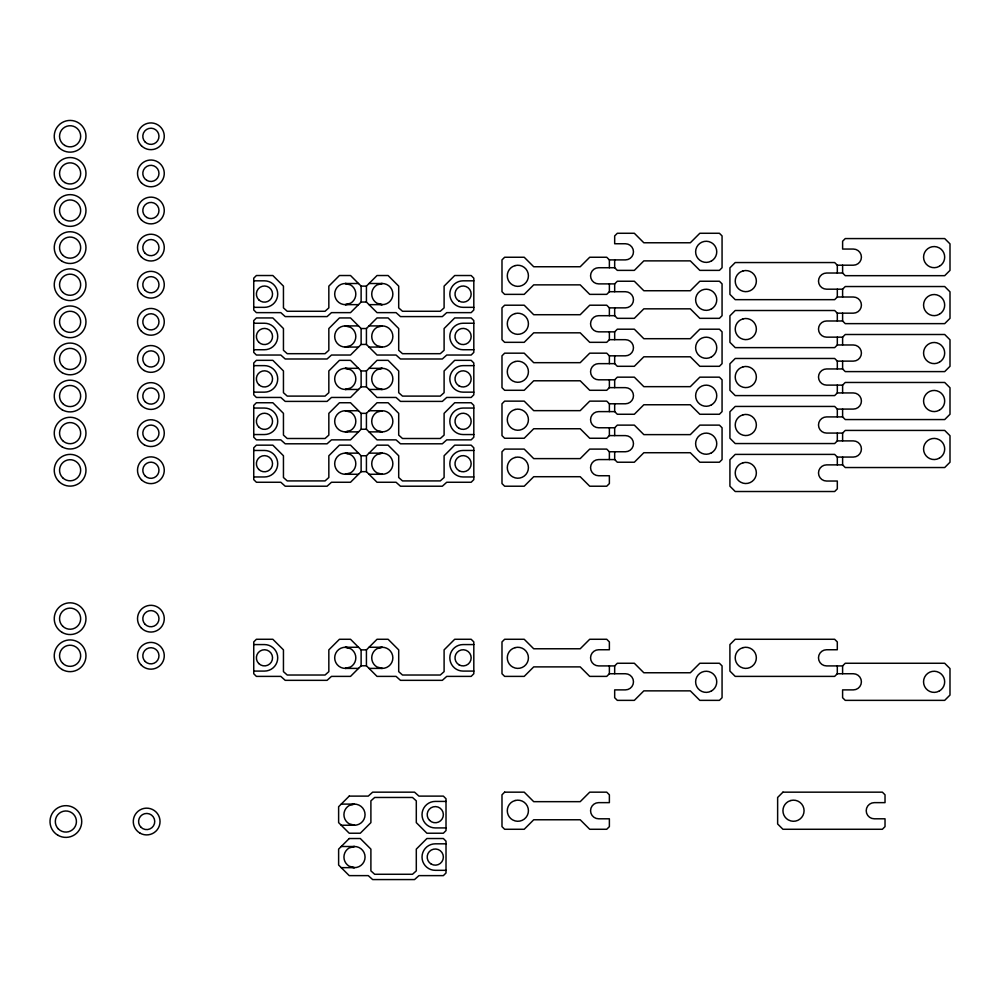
<?xml version="1.0" encoding="UTF-8"?>
<svg xmlns="http://www.w3.org/2000/svg" width="1000" height="1000" viewBox="0 0 1000 1000"><rect width="100%" height="100%" fill="white"/><g stroke="black" fill="none" stroke-linecap="round" stroke-linejoin="round"><path stroke-width="1.5" d="M366.425 286.125L377.025 275.525L388.1 275.525L398.7 286.125L398.7 307.887L402.5 311.275L440.3 311.275L444.1 307.887L444.1 286.125L454.7 275.525L471.163 275.525L473.812 278.175L473.812 309.988L471.163 312.638L446.737 312.638L442.337 316.588L400.462 316.588L396.062 312.638L377.025 312.638L366.425 302.038L366.425 286.125L361.125 286.125L350.525 275.525L339.438 275.525L328.837 286.125L328.837 307.887L325.05 311.275L287.238 311.275L283.45 307.887L283.45 286.125L272.85 275.525L256.388 275.525L253.738 278.175L253.738 309.988L256.388 312.638L280.812 312.638L285.212 316.588L327.075 316.588L331.488 312.638L350.525 312.638L361.125 302.038L361.125 286.125M366.425 328.537L377.025 317.938L388.1 317.938L398.7 328.537L398.7 350.288L402.5 353.688L440.3 353.688L444.1 350.288L444.1 328.537L454.7 317.938L471.163 317.938L473.812 320.588L473.812 352.388L471.163 355.037L446.737 355.037L442.337 358.988L400.462 358.988L396.062 355.037L377.025 355.037L366.425 344.438L366.425 328.537L361.125 328.537L350.525 317.938L339.438 317.938L328.837 328.537L328.837 350.288L325.05 353.688L287.238 353.688L283.45 350.288L283.45 328.537L272.85 317.938L256.388 317.938L253.738 320.588L253.738 352.388L256.388 355.037L280.812 355.037L285.212 358.988L327.075 358.988L331.488 355.037L350.525 355.037L361.125 344.438L361.125 328.537M366.425 370.95L377.025 360.337L388.1 360.337L398.7 370.95L398.7 392.7L402.5 396.1L440.3 396.1L444.1 392.7L444.1 370.95L454.7 360.337L471.163 360.337L473.812 362.987L473.812 394.8L471.163 397.45L446.737 397.45L442.337 401.4L400.462 401.4L396.062 397.45L377.025 397.45L366.425 386.85L366.425 370.95L361.125 370.95L350.525 360.337L339.438 360.337L328.837 370.95L328.837 392.7L325.05 396.1L287.238 396.1L283.45 392.7L283.45 370.95L272.85 360.337L256.388 360.337L253.738 362.987L253.738 394.8L256.388 397.45L280.812 397.45L285.212 401.4L327.075 401.4L331.488 397.45L350.525 397.45L361.125 386.85L361.125 370.95M366.425 413.35L377.025 402.75L388.1 402.75L398.7 413.35L398.7 435.1L402.5 438.5L440.3 438.5L444.1 435.1L444.1 413.35L454.7 402.75L471.163 402.75L473.812 405.4L473.812 437.212L471.163 439.862L446.737 439.862L442.337 443.8L400.462 443.8L396.062 439.862L377.025 439.862L366.425 429.25L366.425 413.35L361.125 413.35L350.525 402.75L339.438 402.75L328.837 413.35L328.837 435.1L325.05 438.5L287.238 438.5L283.45 435.1L283.45 413.35L272.85 402.75L256.388 402.75L253.738 405.4L253.738 437.212L256.388 439.862L280.812 439.862L285.212 443.8L327.075 443.8L331.488 439.862L350.525 439.862L361.125 429.25L361.125 413.35M366.425 455.763L377.025 445.163L388.1 445.163L398.7 455.763L398.7 477.512L402.5 480.913L440.3 480.913L444.1 477.512L444.1 455.763L454.7 445.163L471.163 445.163L473.812 447.812L473.812 479.613L471.163 482.262L446.737 482.262L442.337 486.213L400.462 486.213L396.062 482.262L377.025 482.262L366.425 471.662L366.425 455.763L361.125 455.763L350.525 445.163L339.438 445.163L328.837 455.763L328.837 477.512L325.05 480.913L287.238 480.913L283.45 477.512L283.45 455.763L272.85 445.163L256.388 445.163L253.738 447.812L253.738 479.613L256.388 482.262L280.812 482.262L285.212 486.213L327.075 486.213L331.488 482.262L350.525 482.262L361.125 471.662L361.125 455.763M614.675 283.888L617.325 281.238L634.338 281.238L643.838 290.738L690.325 290.738L699.825 281.238L719.412 281.238L722.062 283.888L722.062 315.688L719.412 318.337L699.825 318.337L690.325 308.837L643.838 308.837L634.338 318.337L617.325 318.337L614.675 315.688L598.638 315.688A8.075 8.075 0 0 0 590.562 323.775A8.075 8.075 0 0 0 598.638 331.85L614.675 331.85L617.325 329.2L634.338 329.2L643.838 338.7L690.325 338.7L699.825 329.2L719.412 329.2L722.062 331.85L722.062 363.65L719.412 366.3L699.825 366.3L690.325 356.8L643.838 356.8L634.338 366.3L617.325 366.3L614.675 363.65L598.638 363.65A8.075 8.075 0 0 0 590.562 371.737A8.075 8.075 0 0 0 598.638 379.812L614.675 379.812L617.325 377.163L634.338 377.163L643.838 386.662L690.325 386.662L699.825 377.163L719.412 377.163L722.062 379.812L722.062 411.613L719.412 414.263L699.825 414.263L690.325 404.762L643.838 404.762L634.338 414.263L617.325 414.263L614.675 411.613L598.638 411.613A8.075 8.075 0 0 0 590.562 419.7A8.075 8.075 0 0 0 598.638 427.775L614.675 427.775L617.325 425.125L634.338 425.125L643.838 434.625L690.325 434.625L699.825 425.125L719.412 425.125L722.062 427.775L722.062 459.575L719.412 462.225L699.825 462.225L690.325 452.725L643.838 452.725L634.338 462.225L617.325 462.225L614.675 459.575L598.638 459.575A8.075 8.075 0 0 0 590.562 467.663A8.075 8.075 0 0 0 598.638 475.737L609.375 475.737L609.375 483.562L606.725 486.213L589.712 486.213L580.212 476.712L533.713 476.712L524.212 486.213L504.637 486.213L501.987 483.562L501.987 451.75L504.637 449.1L524.212 449.1L533.713 458.612L580.212 458.612L589.712 449.1L606.725 449.1L609.375 451.75L625.4 451.75A8.075 8.075 0 0 0 633.475 443.675A8.075 8.075 0 0 0 625.4 435.6L609.375 435.6L606.725 438.25L589.712 438.25L580.212 428.75L533.713 428.75L524.212 438.25L504.637 438.25L501.987 435.6L501.987 403.787L504.637 401.138L524.212 401.138L533.713 410.65L580.212 410.65L589.712 401.138L606.725 401.138L609.375 403.787L625.4 403.787A8.075 8.075 0 0 0 633.475 395.712A8.075 8.075 0 0 0 625.4 387.638L609.375 387.638L606.725 390.288L589.712 390.288L580.212 380.788L533.713 380.788L524.212 390.288L504.637 390.288L501.987 387.638L501.987 355.825L504.637 353.175L524.212 353.175L533.713 362.675L580.212 362.675L589.712 353.175L606.725 353.175L609.375 355.825L625.4 355.825A8.075 8.075 0 0 0 633.475 347.75A8.075 8.075 0 0 0 625.4 339.675L609.375 339.675L606.725 342.325L589.712 342.325L580.212 332.825L533.713 332.825L524.212 342.325L504.637 342.325L501.987 339.675L501.987 307.863L504.637 305.212L524.212 305.212L533.713 314.713L580.212 314.713L589.712 305.212L606.725 305.212L609.375 307.863L625.4 307.863A8.075 8.075 0 0 0 633.475 299.788A8.075 8.075 0 0 0 625.4 291.712L609.375 291.712L606.725 294.363L589.712 294.363L580.212 284.862L533.713 284.862L524.212 294.363L504.637 294.363L501.987 291.712L501.987 259.9L504.637 257.25L524.212 257.25L533.713 266.75L580.212 266.75L589.712 257.25L606.725 257.25L609.375 259.9L625.4 259.9A8.075 8.075 0 0 0 633.475 251.825A8.075 8.075 0 0 0 625.4 243.75L614.675 243.75L614.675 235.925L617.325 233.275L634.338 233.275L643.838 242.775L690.325 242.775L699.825 233.275L719.412 233.275L722.062 235.925L722.062 267.725L719.412 270.375L699.825 270.375L690.325 260.875L643.838 260.875L634.338 270.375L617.325 270.375L614.675 267.725L598.638 267.725A8.075 8.075 0 0 0 590.562 275.812A8.075 8.075 0 0 0 598.638 283.888L614.675 283.888L614.675 291.712M366.425 649.875L377.025 639.275L388.1 639.275L398.7 649.875L398.7 671.637L402.5 675.025L440.3 675.025L444.1 671.637L444.1 649.875L454.7 639.275L471.163 639.275L473.812 641.925L473.812 673.737L471.163 676.388L446.737 676.388L442.337 680.337L400.462 680.337L396.062 676.388L377.025 676.388L366.425 665.788L366.425 649.875L361.125 649.875L350.525 639.275L339.438 639.275L328.837 649.875L328.837 671.637L325.05 675.025L287.238 675.025L283.45 671.637L283.45 649.875L272.85 639.275L256.388 639.275L253.738 641.925L253.738 673.737L256.388 676.388L280.812 676.388L285.212 680.337L327.075 680.337L331.488 676.388L350.525 676.388L361.125 665.788L361.125 649.875M842.613 289.188L845.263 286.537L944.7 286.537L950 291.837L950 318.337L944.7 323.638L845.263 323.638L842.613 320.988L826.587 320.988A8.075 8.075 0 0 0 818.5 329.075A8.075 8.075 0 0 0 826.587 337.15L842.613 337.15L845.263 334.5L944.7 334.5L950 339.8L950 366.3L944.7 371.6L845.263 371.6L842.613 368.95L826.587 368.95A8.075 8.075 0 0 0 818.5 377.038A8.075 8.075 0 0 0 826.587 385.112L842.613 385.112L845.263 382.463L944.7 382.463L950 387.762L950 414.263L944.7 419.562L845.263 419.562L842.613 416.912L826.587 416.912A8.075 8.075 0 0 0 818.5 425A8.075 8.075 0 0 0 826.587 433.075L842.613 433.075L845.263 430.425L944.7 430.425L950 435.725L950 462.225L944.7 467.537L845.263 467.537L842.613 464.875L826.587 464.875A8.075 8.075 0 0 0 818.5 472.962A8.075 8.075 0 0 0 826.587 481.037L837.312 481.037L837.312 488.862L834.663 491.512L735.225 491.512L729.925 486.213L729.925 459.712L735.225 454.4L834.663 454.4L837.312 457.062L853.337 457.062A8.075 8.075 0 0 0 861.425 448.975A8.075 8.075 0 0 0 853.337 440.9L837.312 440.9L834.663 443.55L735.225 443.55L729.925 438.25L729.925 411.75L735.225 406.438L834.663 406.438L837.312 409.087L853.337 409.087A8.075 8.075 0 0 0 861.425 401.012A8.075 8.075 0 0 0 853.337 392.938L837.312 392.938L834.663 395.588L735.225 395.588L729.925 390.288L729.925 363.775L735.225 358.475L834.663 358.475L837.312 361.125L853.337 361.125A8.075 8.075 0 0 0 861.425 353.05A8.075 8.075 0 0 0 853.337 344.975L837.312 344.975L834.663 347.625L735.225 347.625L729.925 342.325L729.925 315.812L735.225 310.512L834.663 310.512L837.312 313.163L853.337 313.163A8.075 8.075 0 0 0 861.425 305.087A8.075 8.075 0 0 0 853.337 297.013L837.312 297.013L834.663 299.662L735.225 299.662L729.925 294.363L729.925 267.85L735.225 262.55L834.663 262.55L837.312 265.2L853.337 265.2A8.075 8.075 0 0 0 861.425 257.125A8.075 8.075 0 0 0 853.337 249.05L842.613 249.05L842.613 241.225L845.263 238.575L944.7 238.575L950 243.875L950 270.375L944.7 275.675L845.263 275.675L842.613 273.025L826.587 273.025A8.075 8.075 0 0 0 818.5 281.112A8.075 8.075 0 0 0 826.587 289.188L842.613 289.188L842.613 297.013M614.675 665.913L617.325 663.263L634.338 663.263L643.838 672.763L690.325 672.763L699.825 663.263L719.412 663.263L722.062 665.913L722.062 697.712L719.412 700.362L699.825 700.362L690.325 690.863L643.838 690.863L634.338 700.362L617.325 700.362L614.675 697.712L614.675 689.887L625.4 689.887A8.075 8.075 0 0 0 633.475 681.812A8.075 8.075 0 0 0 625.4 673.737L609.375 673.737L606.725 676.388L589.712 676.388L580.212 666.888L533.713 666.888L524.212 676.388L504.637 676.388L501.987 673.737L501.987 641.925L504.637 639.275L524.212 639.275L533.713 648.775L580.212 648.775L589.712 639.275L606.725 639.275L609.375 641.925L609.375 649.75L598.638 649.75A8.075 8.075 0 0 0 590.562 657.825A8.075 8.075 0 0 0 598.638 665.913L614.675 665.913L614.675 673.737M842.6 665.913L845.25 663.263L944.675 663.263L949.987 668.562L949.987 695.062L944.675 700.362L845.25 700.362L842.6 697.712L842.6 689.887L853.325 689.887A8.075 8.075 0 0 0 861.4 681.812A8.075 8.075 0 0 0 853.325 673.737L837.3 673.737L834.638 676.388L735.212 676.388L729.912 671.087L729.912 644.575L735.212 639.275L834.638 639.275L837.3 641.925L837.3 649.75L826.562 649.75A8.075 8.075 0 0 0 818.487 657.825A8.075 8.075 0 0 0 826.562 665.913L842.6 665.913L842.6 673.737M369.038 283.512L382.3 283.512L377.013 284.925A10.575 10.575 0 0 0 377.013 303.238L382.3 304.65L369.038 304.65M358.5 304.65L345.25 304.65L350.538 303.238A10.575 10.575 0 0 0 350.538 284.925L345.25 283.512L358.5 283.512M369.038 325.913L382.3 325.913L377.013 327.337A10.575 10.575 0 0 0 377.013 345.637L382.3 347.062L369.038 347.062M358.5 347.062L345.25 347.062L350.538 345.637A10.575 10.575 0 0 0 350.538 327.337L345.25 325.913L358.5 325.913M369.038 368.325L382.3 368.325L377.013 369.738A10.575 10.575 0 0 0 377.013 388.05L382.3 389.462L369.038 389.462M358.5 389.462L345.25 389.462L350.538 388.05A10.575 10.575 0 0 0 350.538 369.738L345.25 368.325L358.5 368.325M369.038 410.737L382.3 410.737L377.013 412.15A10.575 10.575 0 0 0 377.013 430.462L382.3 431.875L369.038 431.875M358.5 431.875L345.25 431.875L350.538 430.462A10.575 10.575 0 0 0 350.538 412.15L345.25 410.737L358.5 410.737M369.038 453.137L382.3 453.137L377.013 454.562A10.575 10.575 0 0 0 377.013 472.863L382.3 474.275L369.038 474.275M358.5 474.275L345.25 474.275L350.538 472.863A10.575 10.575 0 0 0 350.538 454.562L345.25 453.137L358.5 453.137M369.038 647.262L382.3 647.262L377.013 648.675A10.575 10.575 0 0 0 377.013 666.988L382.3 668.4L369.038 668.4M358.5 668.4L345.25 668.4L350.538 666.988A10.575 10.575 0 0 0 350.538 648.675L345.25 647.262L358.5 647.262M341.238 804.1L354.487 804.1L349.212 805.512A10.575 10.575 0 0 0 349.212 823.825L354.487 825.238L341.238 825.238M341.238 846.5L354.487 846.5L349.212 847.925A10.575 10.575 0 0 0 349.212 866.225L354.487 867.65L341.238 867.65M253.738 280.825L264.462 280.825A13.25 13.25 0 0 1 277.712 294.075A13.25 13.25 0 0 1 264.462 307.337L253.738 307.337M473.812 280.825L463.075 280.825A13.25 13.25 0 0 0 449.825 294.075A13.25 13.25 0 0 0 463.075 307.337L473.812 307.337M361.125 302.038L366.425 302.038M253.738 323.237L264.462 323.237A13.25 13.25 0 0 1 277.712 336.488A13.25 13.25 0 0 1 264.462 349.738L253.738 349.738M473.812 323.237L463.075 323.237A13.25 13.25 0 0 0 449.825 336.488A13.25 13.25 0 0 0 463.075 349.738L473.812 349.738M361.125 344.438L366.425 344.438M253.738 365.637L264.462 365.637A13.25 13.25 0 0 1 277.712 378.9A13.25 13.25 0 0 1 264.462 392.15L253.738 392.15M473.812 365.637L463.075 365.637A13.25 13.25 0 0 0 449.825 378.9A13.25 13.25 0 0 0 463.075 392.15L473.812 392.15M361.125 386.85L366.425 386.85M253.738 408.05L264.462 408.05A13.25 13.25 0 0 1 277.712 421.3A13.25 13.25 0 0 1 264.462 434.55L253.738 434.55M473.812 408.05L463.075 408.05A13.25 13.25 0 0 0 449.825 421.3A13.25 13.25 0 0 0 463.075 434.55L473.812 434.55M361.125 429.25L366.425 429.25M253.738 450.462L264.462 450.462A13.25 13.25 0 0 1 277.712 463.713A13.25 13.25 0 0 1 264.462 476.962L253.738 476.962M473.812 450.462L463.075 450.462A13.25 13.25 0 0 0 449.825 463.713A13.25 13.25 0 0 0 463.075 476.962L473.812 476.962M361.125 471.662L366.425 471.662M253.738 644.575L264.462 644.575A13.25 13.25 0 0 1 277.712 657.825A13.25 13.25 0 0 1 264.462 671.087L253.738 671.087M473.812 644.575L463.075 644.575A13.25 13.25 0 0 0 449.825 657.825A13.25 13.25 0 0 0 463.075 671.087L473.812 671.087M361.125 665.788L366.425 665.788M446.012 801.413L435.275 801.413A13.25 13.25 0 0 0 422.025 814.663A13.25 13.25 0 0 0 435.275 827.925L446.012 827.925M446.012 843.825L435.275 843.825A13.25 13.25 0 0 0 422.025 857.075A13.25 13.25 0 0 0 435.275 870.325L446.012 870.325M842.613 265.2L842.613 273.025M842.613 313.163L842.613 320.988M842.613 337.15L842.613 344.975M842.613 361.125L842.613 368.95M842.613 385.112L842.613 392.938M842.613 409.087L842.613 416.912M842.613 433.075L842.613 440.9M842.613 457.062L842.613 464.875M837.312 265.2L837.312 273.025M837.312 289.188L837.312 297.013M837.312 313.163L837.312 320.988M837.312 337.15L837.312 344.975M837.312 361.125L837.312 368.95M837.312 385.112L837.312 392.938M837.312 409.087L837.312 416.912M837.312 433.075L837.312 440.9M837.312 457.062L837.312 464.875M837.3 665.913L837.3 673.737M614.675 259.9L614.675 267.725M614.675 307.863L614.675 315.688M614.675 331.85L614.675 339.675M614.675 355.825L614.675 363.65M614.675 379.812L614.675 387.638M614.675 403.787L614.675 411.613M614.675 427.775L614.675 435.6M614.675 451.75L614.675 459.575M609.375 259.9L609.375 267.725M609.375 283.888L609.375 291.712M609.375 307.863L609.375 315.688M609.375 331.85L609.375 339.675M609.375 355.825L609.375 363.65M609.375 379.812L609.375 387.638M609.375 403.787L609.375 411.613M609.375 427.775L609.375 435.6M609.375 451.75L609.375 459.575M609.375 665.913L609.375 673.737M347.987 668.037A10.575 10.575 0 0 1 334.688 657.825A10.575 10.575 0 0 1 347.987 647.625M379.562 647.625A10.575 10.575 0 0 1 392.863 657.825A10.575 10.575 0 0 1 379.562 668.037M347.987 389.1A10.575 10.575 0 0 1 334.688 378.9A10.575 10.575 0 0 1 347.987 368.688M379.562 368.688A10.575 10.575 0 0 1 392.863 378.9A10.575 10.575 0 0 1 379.562 389.1M347.987 346.7A10.575 10.575 0 0 1 334.688 336.488A10.575 10.575 0 0 1 347.987 326.275M379.562 326.275A10.575 10.575 0 0 1 392.863 336.488A10.575 10.575 0 0 1 379.562 346.7M347.987 473.925A10.575 10.575 0 0 1 334.688 463.713A10.575 10.575 0 0 1 347.987 453.5M379.562 453.5A10.575 10.575 0 0 1 392.863 463.713A10.575 10.575 0 0 1 379.562 473.925M347.987 431.512A10.575 10.575 0 0 1 334.688 421.3A10.575 10.575 0 0 1 347.987 411.1M379.562 411.1A10.575 10.575 0 0 1 392.863 421.3A10.575 10.575 0 0 1 379.562 431.512M347.987 304.288A10.575 10.575 0 0 1 334.688 294.075A10.575 10.575 0 0 1 347.987 283.875M379.562 283.875A10.575 10.575 0 0 1 392.863 294.075A10.575 10.575 0 0 1 379.562 304.288M351.763 804.463A10.575 10.575 0 0 1 365.062 814.663A10.575 10.575 0 0 1 351.763 824.875M351.763 846.862A10.575 10.575 0 0 1 365.062 857.075A10.575 10.575 0 0 1 351.763 867.288M349.225 796.112L338.625 806.712L338.625 822.625L349.225 833.225L360.3 833.225L370.9 822.625L370.9 800.863L374.688 797.463L412.5 797.463L416.3 800.863L416.3 822.625L426.9 833.225L443.363 833.225L446.012 830.575L446.012 798.763L443.363 796.112L418.938 796.112L414.538 792.163L372.663 792.163L368.263 796.112L349.225 796.112M349.225 838.525L338.625 849.125L338.625 865.025L349.225 875.625L368.263 875.625L372.663 879.575L414.538 879.575L418.938 875.625L443.363 875.625L446.012 872.975L446.012 841.175L443.363 838.525L426.9 838.525L416.3 849.125L416.3 870.875L412.5 874.275L374.688 874.275L370.9 870.875L370.9 849.125L360.3 838.525L349.225 838.525M504.637 792.163L501.987 794.812L501.987 826.625L504.637 829.275L524.212 829.275L533.713 819.775L580.212 819.775L589.712 829.275L606.725 829.275L609.375 826.625L609.375 818.8L598.638 818.8A8.075 8.075 0 0 1 590.562 810.725A8.075 8.075 0 0 1 598.638 802.638L609.375 802.638L609.375 794.812L606.725 792.163L589.712 792.163L580.212 801.663L533.713 801.663L524.212 792.163L504.637 792.163M782.938 792.163L777.638 797.463L777.638 823.975L782.938 829.275L882.375 829.275L885.025 826.625L885.025 818.8L874.287 818.8A8.075 8.075 0 0 1 866.213 810.725A8.075 8.075 0 0 1 874.287 802.638L885.025 802.638L885.025 794.812L882.375 792.163L782.938 792.163M515.125 265.6L512.575 266.65A10.575 10.575 0 0 0 512.575 284.962L515.125 286.012A10.575 10.575 0 0 0 528.425 275.812A10.575 10.575 0 0 0 515.125 265.6M515.125 313.562L512.575 314.613A10.575 10.575 0 0 0 512.575 332.925L515.125 333.975A10.575 10.575 0 0 0 528.425 323.775A10.575 10.575 0 0 0 515.125 313.562M711.475 260.975L708.925 262.038A10.575 10.575 0 0 1 695.625 251.825A10.575 10.575 0 0 1 708.925 241.612L711.475 242.675A10.575 10.575 0 0 1 711.475 260.975M515.125 361.525L512.575 362.575A10.575 10.575 0 0 0 512.575 380.887L515.125 381.938A10.575 10.575 0 0 0 528.425 371.737A10.575 10.575 0 0 0 515.125 361.525M743.062 270.9L740.512 271.95A10.575 10.575 0 0 0 740.512 290.262L743.062 291.312A10.575 10.575 0 0 0 756.363 281.112A10.575 10.575 0 0 0 743.062 270.9M711.475 308.938L708.925 310A10.575 10.575 0 0 1 695.625 299.788A10.575 10.575 0 0 1 708.925 289.575L711.475 290.637A10.575 10.575 0 0 1 711.475 308.938M515.125 409.487L512.575 410.538A10.575 10.575 0 0 0 512.575 428.85L515.125 429.9A10.575 10.575 0 0 0 528.425 419.7A10.575 10.575 0 0 0 515.125 409.487M743.062 318.863L740.512 319.913A10.575 10.575 0 0 0 740.512 338.225L743.062 339.275A10.575 10.575 0 0 0 756.363 329.075A10.575 10.575 0 0 0 743.062 318.863M711.475 356.9L708.925 357.962A10.575 10.575 0 0 1 695.625 347.75A10.575 10.575 0 0 1 708.925 337.537L711.475 338.6A10.575 10.575 0 0 1 711.475 356.9M939.412 266.275L936.862 267.337A10.575 10.575 0 0 1 923.562 257.125A10.575 10.575 0 0 1 936.862 246.912L939.412 247.975A10.575 10.575 0 0 1 939.412 266.275M515.125 457.45L512.575 458.5A10.575 10.575 0 0 0 512.575 476.812L515.125 477.863A10.575 10.575 0 0 0 528.425 467.663A10.575 10.575 0 0 0 515.125 457.45M743.062 366.825L740.512 367.875A10.575 10.575 0 0 0 740.512 386.188L743.062 387.238A10.575 10.575 0 0 0 756.363 377.038A10.575 10.575 0 0 0 743.062 366.825M711.475 404.862L708.925 405.925A10.575 10.575 0 0 1 695.625 395.712A10.575 10.575 0 0 1 708.925 385.5L711.475 386.562A10.575 10.575 0 0 1 711.475 404.862M939.412 314.237L936.862 315.3A10.575 10.575 0 0 1 923.562 305.087A10.575 10.575 0 0 1 936.862 294.875L939.412 295.938A10.575 10.575 0 0 1 939.412 314.237M743.062 414.787L740.512 415.838A10.575 10.575 0 0 0 740.512 434.15L743.062 435.2A10.575 10.575 0 0 0 756.363 425A10.575 10.575 0 0 0 743.062 414.787M711.475 452.825L708.925 453.888A10.575 10.575 0 0 1 695.625 443.675A10.575 10.575 0 0 1 708.925 433.462L711.475 434.525A10.575 10.575 0 0 1 711.475 452.825M939.412 362.2L936.862 363.263A10.575 10.575 0 0 1 923.562 353.05A10.575 10.575 0 0 1 936.862 342.837L939.412 343.9A10.575 10.575 0 0 1 939.412 362.2M743.062 462.75L740.512 463.8A10.575 10.575 0 0 0 740.512 482.113L743.062 483.175A10.575 10.575 0 0 0 756.363 472.962A10.575 10.575 0 0 0 743.062 462.75M939.412 410.163L936.862 411.225A10.575 10.575 0 0 1 923.562 401.012A10.575 10.575 0 0 1 936.862 390.8L939.412 391.863A10.575 10.575 0 0 1 939.412 410.163M939.412 458.137L936.862 459.188A10.575 10.575 0 0 1 923.562 448.975A10.575 10.575 0 0 1 936.862 438.762L939.412 439.825A10.575 10.575 0 0 1 939.412 458.137M515.125 647.625L512.575 648.675A10.575 10.575 0 0 0 512.575 666.988L515.125 668.037A10.575 10.575 0 0 0 528.425 657.825A10.575 10.575 0 0 0 515.125 647.625M743.037 647.625L740.5 648.675A10.575 10.575 0 0 0 740.5 666.988L743.037 668.037A10.575 10.575 0 0 0 756.35 657.825A10.575 10.575 0 0 0 743.037 647.625M711.475 690.962L708.925 692.025A10.575 10.575 0 0 1 695.625 681.812A10.575 10.575 0 0 1 708.925 671.6L711.475 672.663A10.575 10.575 0 0 1 711.475 690.962M515.125 800.512L512.575 801.562A10.575 10.575 0 0 0 512.575 819.875L515.125 820.925A10.575 10.575 0 0 0 528.425 810.725A10.575 10.575 0 0 0 515.125 800.512M939.4 690.962L936.85 692.025A10.575 10.575 0 0 1 923.538 681.812A10.575 10.575 0 0 1 936.85 671.6L939.4 672.663A10.575 10.575 0 0 1 939.4 690.962M790.775 800.512L788.225 801.562A10.575 10.575 0 0 0 788.225 819.875L790.775 820.925A10.575 10.575 0 0 0 804.075 810.725A10.575 10.575 0 0 0 790.775 800.512M62.638 663.263A10.575 10.575 0 0 0 80.312 658.525A10.575 10.575 0 0 0 67.375 645.575A10.575 10.575 0 0 0 62.638 663.263M62.175 669.538A15.875 15.875 0 0 0 85.975 655.788A15.875 15.875 0 0 0 62.175 642.038A15.875 15.875 0 0 0 62.175 669.538M145.175 661.5A8.075 8.075 0 0 0 158.7 657.875A8.075 8.075 0 0 0 148.8 647.987A8.075 8.075 0 0 0 145.175 661.5M141.438 665.25A13.375 13.375 0 0 0 163.812 659.25A13.375 13.375 0 0 0 147.425 642.862A13.375 13.375 0 0 0 141.438 665.25M62.638 626.15A10.575 10.575 0 0 0 80.312 621.413A10.575 10.575 0 0 0 67.375 608.475A10.575 10.575 0 0 0 62.638 626.15M62.175 632.425A15.875 15.875 0 0 0 85.975 618.675A15.875 15.875 0 0 0 62.175 604.938A15.875 15.875 0 0 0 62.175 632.425M145.175 624.388A8.075 8.075 0 0 0 158.7 620.775A8.075 8.075 0 0 0 148.8 610.875A8.075 8.075 0 0 0 145.175 624.388M141.438 628.138A13.375 13.375 0 0 0 163.812 622.15A13.375 13.375 0 0 0 147.425 605.763A13.375 13.375 0 0 0 141.438 628.138M62.638 366.413A10.575 10.575 0 0 0 80.312 361.675A10.575 10.575 0 0 0 67.375 348.725A10.575 10.575 0 0 0 62.638 366.413M62.175 372.675A15.875 15.875 0 0 0 85.975 358.938A15.875 15.875 0 0 0 62.175 345.188A15.875 15.875 0 0 0 62.175 372.675M145.175 364.65A8.075 8.075 0 0 0 158.7 361.025A8.075 8.075 0 0 0 148.8 351.125A8.075 8.075 0 0 0 145.175 364.65M144.2 370.525A13.375 13.375 0 0 0 164.275 358.938A13.375 13.375 0 0 0 144.2 347.35A13.375 13.375 0 0 0 144.2 370.525M62.638 329.3A10.575 10.575 0 0 0 80.312 324.562A10.575 10.575 0 0 0 67.375 311.613A10.575 10.575 0 0 0 62.638 329.3M62.175 335.575A15.875 15.875 0 0 0 85.975 321.825A15.875 15.875 0 0 0 62.175 308.087A15.875 15.875 0 0 0 62.175 335.575M145.175 327.537A8.075 8.075 0 0 0 158.7 323.925A8.075 8.075 0 0 0 148.8 314.025A8.075 8.075 0 0 0 145.175 327.537M141.438 331.287A13.375 13.375 0 0 0 163.812 325.288A13.375 13.375 0 0 0 147.425 308.9A13.375 13.375 0 0 0 141.438 331.287M62.638 292.2A10.575 10.575 0 0 0 80.312 287.462A10.575 10.575 0 0 0 67.375 274.513A10.575 10.575 0 0 0 62.638 292.2M62.175 298.463A15.875 15.875 0 0 0 85.975 284.725A15.875 15.875 0 0 0 62.175 270.975A15.875 15.875 0 0 0 62.175 298.463M145.175 290.438A8.075 8.075 0 0 0 158.7 286.812A8.075 8.075 0 0 0 148.8 276.913A8.075 8.075 0 0 0 145.175 290.438M141.438 294.188A13.375 13.375 0 0 0 163.812 288.188A13.375 13.375 0 0 0 147.425 271.8A13.375 13.375 0 0 0 141.438 294.188M62.638 255.087A10.575 10.575 0 0 0 80.312 250.35A10.575 10.575 0 0 0 67.375 237.4A10.575 10.575 0 0 0 62.638 255.087M62.175 261.363A15.875 15.875 0 0 0 85.975 247.613A15.875 15.875 0 0 0 62.175 233.875A15.875 15.875 0 0 0 62.175 261.363M145.175 253.325A8.075 8.075 0 0 0 158.7 249.7A8.075 8.075 0 0 0 148.8 239.812A8.075 8.075 0 0 0 145.175 253.325M141.438 257.075A13.375 13.375 0 0 0 163.812 251.075A13.375 13.375 0 0 0 147.425 234.688A13.375 13.375 0 0 0 141.438 257.075M62.638 217.987A10.575 10.575 0 0 0 80.312 213.238A10.575 10.575 0 0 0 67.375 200.3A10.575 10.575 0 0 0 62.638 217.987M58.888 221.725A15.875 15.875 0 0 0 85.438 214.613A15.875 15.875 0 0 0 66 195.175A15.875 15.875 0 0 0 58.888 221.725M146.85 217.5A8.075 8.075 0 0 0 158.975 210.512A8.075 8.075 0 0 0 146.85 203.512A8.075 8.075 0 0 0 146.85 217.5M141.438 219.963A13.375 13.375 0 0 0 163.812 213.975A13.375 13.375 0 0 0 147.425 197.587A13.375 13.375 0 0 0 141.438 219.963M62.638 403.512A10.575 10.575 0 0 0 80.312 398.775A10.575 10.575 0 0 0 67.375 385.838A10.575 10.575 0 0 0 62.638 403.512M62.175 409.787A15.875 15.875 0 0 0 85.975 396.037A15.875 15.875 0 0 0 62.175 382.3A15.875 15.875 0 0 0 62.175 409.787M145.175 401.75A8.075 8.075 0 0 0 158.7 398.137A8.075 8.075 0 0 0 148.8 388.237A8.075 8.075 0 0 0 145.175 401.75M141.438 405.5A13.375 13.375 0 0 0 163.812 399.5A13.375 13.375 0 0 0 147.425 383.113A13.375 13.375 0 0 0 141.438 405.5M64.825 182.55A10.575 10.575 0 0 0 80.675 173.4A10.575 10.575 0 0 0 64.825 164.25A10.575 10.575 0 0 0 64.825 182.55M58.888 184.625A15.875 15.875 0 0 0 85.438 177.512A15.875 15.875 0 0 0 66 158.075A15.875 15.875 0 0 0 58.888 184.625M146.85 180.4A8.075 8.075 0 0 0 158.975 173.4A8.075 8.075 0 0 0 146.85 166.4A8.075 8.075 0 0 0 146.85 180.4M141.438 182.862A13.375 13.375 0 0 0 163.812 176.863A13.375 13.375 0 0 0 147.425 160.475A13.375 13.375 0 0 0 141.438 182.862M64.825 145.45A10.575 10.575 0 0 0 80.675 136.3A10.575 10.575 0 0 0 64.825 127.137A10.575 10.575 0 0 0 64.825 145.45M58.888 147.513A15.875 15.875 0 0 0 85.438 140.4A15.875 15.875 0 0 0 66 120.962A15.875 15.875 0 0 0 58.888 147.513M145.175 142.012A8.075 8.075 0 0 0 158.7 138.387A8.075 8.075 0 0 0 148.8 128.488A8.075 8.075 0 0 0 145.175 142.012M141.438 145.75A13.375 13.375 0 0 0 163.812 139.762A13.375 13.375 0 0 0 147.425 123.375A13.375 13.375 0 0 0 141.438 145.75M62.638 477.725A10.575 10.575 0 0 0 80.312 472.987A10.575 10.575 0 0 0 67.375 460.05A10.575 10.575 0 0 0 62.638 477.725M58.888 481.475A15.875 15.875 0 0 0 85.438 474.363A15.875 15.875 0 0 0 66 454.925A15.875 15.875 0 0 0 58.888 481.475M145.175 475.962A8.075 8.075 0 0 0 158.7 472.35A8.075 8.075 0 0 0 148.8 462.45A8.075 8.075 0 0 0 145.175 475.962M141.438 479.712A13.375 13.375 0 0 0 163.812 473.713A13.375 13.375 0 0 0 147.425 457.325A13.375 13.375 0 0 0 141.438 479.712M62.638 440.625A10.575 10.575 0 0 0 80.312 435.887A10.575 10.575 0 0 0 67.375 422.938A10.575 10.575 0 0 0 62.638 440.625M62.175 446.887A15.875 15.875 0 0 0 85.975 433.15A15.875 15.875 0 0 0 62.175 419.4A15.875 15.875 0 0 0 62.175 446.887M145.175 438.862A8.075 8.075 0 0 0 158.7 435.238A8.075 8.075 0 0 0 148.8 425.35A8.075 8.075 0 0 0 145.175 438.862M144.2 444.738A13.375 13.375 0 0 0 164.275 433.15A13.375 13.375 0 0 0 144.2 421.562A13.375 13.375 0 0 0 144.2 444.738M258.75 663.538A8.075 8.075 0 0 0 272.262 659.925A8.075 8.075 0 0 0 262.375 650.025A8.075 8.075 0 0 0 258.75 663.538M459.038 664.825A8.075 8.075 0 0 0 471.163 657.825A8.075 8.075 0 0 0 459.038 650.837A8.075 8.075 0 0 0 459.038 664.825M258.75 384.613A8.075 8.075 0 0 0 272.262 380.988A8.075 8.075 0 0 0 262.375 371.087A8.075 8.075 0 0 0 258.75 384.613M459.038 385.887A8.075 8.075 0 0 0 471.163 378.9A8.075 8.075 0 0 0 459.038 371.9A8.075 8.075 0 0 0 459.038 385.887M258.75 342.2A8.075 8.075 0 0 0 272.262 338.575A8.075 8.075 0 0 0 262.375 328.688A8.075 8.075 0 0 0 258.75 342.2M459.038 343.488A8.075 8.075 0 0 0 471.163 336.488A8.075 8.075 0 0 0 459.038 329.487A8.075 8.075 0 0 0 459.038 343.488M258.75 469.425A8.075 8.075 0 0 0 272.262 465.8A8.075 8.075 0 0 0 262.375 455.913A8.075 8.075 0 0 0 258.75 469.425M459.038 470.712A8.075 8.075 0 0 0 471.163 463.713A8.075 8.075 0 0 0 459.038 456.712A8.075 8.075 0 0 0 459.038 470.712M258.75 427.013A8.075 8.075 0 0 0 272.262 423.4A8.075 8.075 0 0 0 262.375 413.5A8.075 8.075 0 0 0 258.75 427.013M459.038 428.3A8.075 8.075 0 0 0 471.163 421.3A8.075 8.075 0 0 0 459.038 414.312A8.075 8.075 0 0 0 459.038 428.3M258.75 299.788A8.075 8.075 0 0 0 272.262 296.175A8.075 8.075 0 0 0 262.375 286.275A8.075 8.075 0 0 0 258.75 299.788M459.038 301.075A8.075 8.075 0 0 0 471.163 294.075A8.075 8.075 0 0 0 459.038 287.087A8.075 8.075 0 0 0 459.038 301.075M58.4 829A10.575 10.575 0 0 0 76.075 824.262A10.575 10.575 0 0 0 63.137 811.325A10.575 10.575 0 0 0 58.4 829M57.938 835.275A15.875 15.875 0 0 0 81.737 821.525A15.875 15.875 0 0 0 57.938 807.788A15.875 15.875 0 0 0 57.938 835.275M140.95 827.237A8.075 8.075 0 0 0 154.462 823.625A8.075 8.075 0 0 0 144.562 813.725A8.075 8.075 0 0 0 140.95 827.237M139.963 833.112A13.375 13.375 0 0 0 160.037 821.525A13.375 13.375 0 0 0 139.963 809.95A13.375 13.375 0 0 0 139.963 833.112M429.562 820.375A8.075 8.075 0 0 0 443.088 816.762A8.075 8.075 0 0 0 433.188 806.862A8.075 8.075 0 0 0 429.562 820.375M431.238 864.075A8.075 8.075 0 0 0 443.363 857.075A8.075 8.075 0 0 0 431.238 850.075A8.075 8.075 0 0 0 431.238 864.075"/></g></svg>
